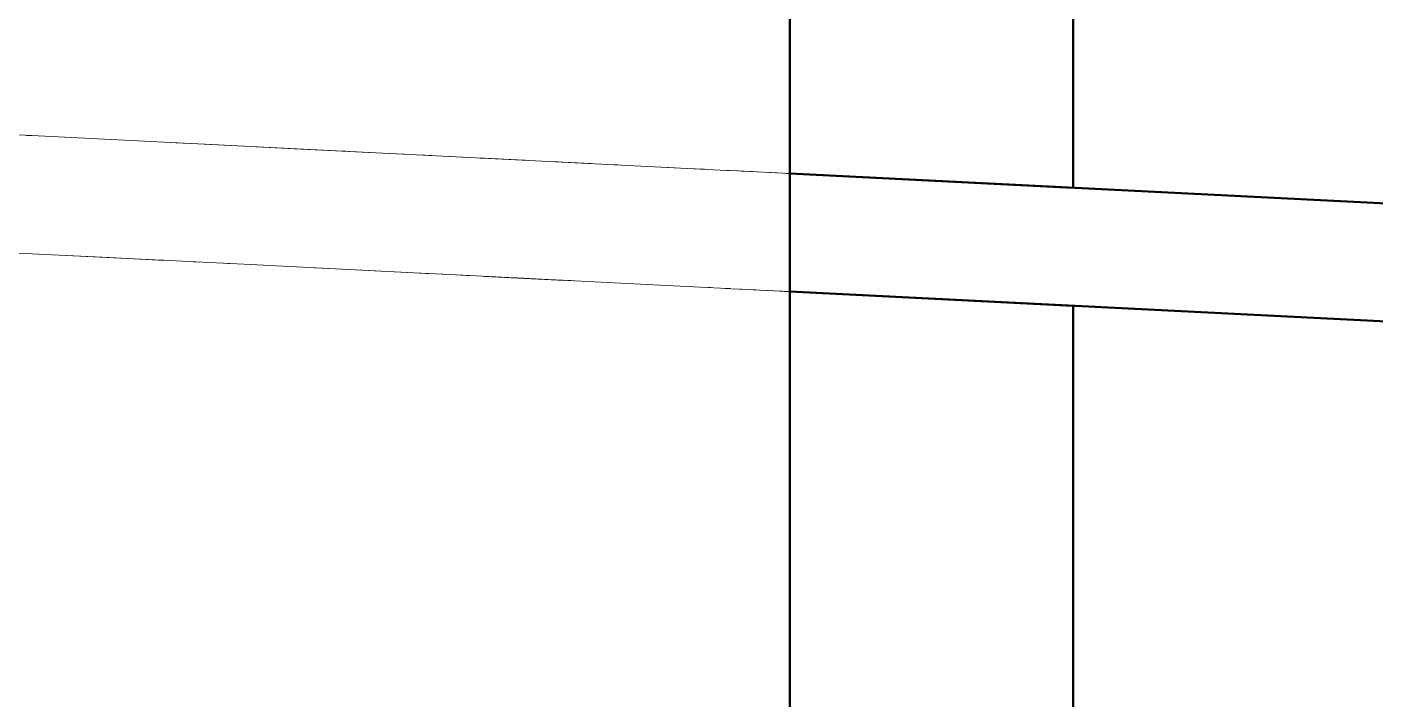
# Model space of a CAD drawing. Header units: metres. Extents: x 10 to 831, y 10 to 584.
# Drawn here: x 305.08 to 327.91, y 287.1 to 298.48 of the extents above; entities that cross this region are included whole.
import ezdxf

# ---------------------------------------------------------------- set-up
doc = ezdxf.new("R2010")
doc.units = ezdxf.units.M
doc.layers.add('CUT', color=7, linetype='Continuous', lineweight=50)
doc.layers.add('VIS', color=8, linetype='Continuous', lineweight=13)

msp = doc.modelspace()

# ---------------------------------------------------------------- linework, layer by layer
at = {"layer": 'CUT'}
for p, q in [((318, 296.002), (318, 320)), ((322.8, 320), (322.8, 295.762)), ((322.8, 295.762), (318, 296.002)), ((318, 294.002), (318, 296.002)), ((318, 296.002), (366, 293.6019)), ((318, 286.002), (318, 294.002)), ((318, 294.002), (322.8, 293.762)), ((366, 291.6021), (318, 294.002)), ((322.8, 293.762), (322.8, 285.762))]:
    msp.add_line(p, q, dxfattribs=at)
at = {"layer": 'VIS'}
for p, q in [((318, 296.002), (318, 320)), ((322.8, 320), (322.8, 295.762)), ((301.9232, 296.806), (308.8656, 296.4588)), ((305.182, 296.6428), (305.0716, 296.6484)), ((308.1, 296.4968), (307.6024, 296.522)), ((308.864, 296.4588), (308.1, 296.4968)), ((308.1, 296.4968), (308.2776, 296.488)), ((309.604, 296.4216), (308.864, 296.4588)), ((308.864, 296.4588), (309.0408, 296.45)), ((308.8656, 296.4588), (313.9112, 296.2064)), ((310.308, 296.3864), (309.604, 296.4216)), ((310.984, 296.3528), (310.308, 296.3864)), ((310.308, 296.3864), (310.482, 296.378)), ((311.47, 296.3284), (311.2268, 296.3408)), ((311.94, 296.3052), (311.7088, 296.3164)), ((312.248, 296.2896), (312.1712, 296.2936)), ((312.54, 296.2748), (312.248, 296.2896)), ((312.832, 296.2604), (312.7588, 296.264)), ((313.388, 296.2324), (312.832, 296.2604)), ((312.832, 296.2604), (313.0012, 296.252)), ((313.5192, 296.226), (313.388, 296.2324)), ((313.912, 296.2064), (313.8464, 296.2096)), ((313.9112, 296.2064), (316.934, 296.0552)), ((313.9112, 296.2064), (314.4908, 296.1776)), ((314.404, 296.1816), (313.912, 296.2064)), ((313.912, 296.2064), (314.0784, 296.198)), ((314.634, 296.1704), (314.404, 296.1816)), ((314.404, 296.1816), (314.5696, 296.1736)), ((315.08, 296.148), (315.026, 296.1508)), ((316.06, 296.0988), (315.8324, 296.1104)), ((316.396, 296.082), (316.27, 296.0884)), ((316.396, 296.082), (316.5552, 296.0744)), ((316.972, 296.0536), (316.938, 296.0552)), ((316.972, 296.0536), (317.1284, 296.0456)), ((316.9996, 296.052), (318, 296.002)), ((317.212, 296.0412), (317.182, 296.0428)), ((317.318, 296.036), (317.212, 296.0412)), ((317.212, 296.0412), (317.3672, 296.0336)), ((317.672, 296.0184), (317.654, 296.0192)), ((317.772, 296.0132), (317.758, 296.014)), ((317.936, 296.0052), (317.906, 296.0068)), ((317.96, 296.004), (317.936, 296.0052)), ((317.936, 296.0052), (318.3836, 295.9828)), ((318.154, 295.9944), (317.9572, 296.004)), ((318, 296.002), (317.998, 296.002)), ((322.8, 295.762), (318, 296.002)), ((318, 294.002), (318, 296.002)), ((366, 293.6019), (318, 296.002)), ((318.044, 295.9996), (319.864, 295.9088)), ((318.0708, 295.9984), (318.6444, 295.9696)), ((318.1832, 295.9928), (318.7688, 295.9636)), ((318.2128, 295.9912), (318.8072, 295.9616)), ((318.228, 295.9904), (320.4268, 295.8808)), ((318.23, 295.9904), (321.2284, 295.8404)), ((318.2792, 295.988), (319.0864, 295.9476)), ((318.2804, 295.988), (318.4284, 295.9804)), ((318.3044, 295.9868), (318.4636, 295.9788)), ((318.3116, 295.9864), (318.4856, 295.9776)), ((318.3236, 295.986), (318.5204, 295.976)), ((318.3348, 295.9852), (318.5188, 295.976)), ((318.3484, 295.9844), (318.5024, 295.9768)), ((318.4524, 295.9792), (319.2276, 295.9408)), ((318.4576, 295.9792), (318.6076, 295.9716)), ((318.466, 295.9788), (318.6584, 295.9692)), ((318.5364, 295.9752), (318.6928, 295.9672)), ((318.5596, 295.974), (319.1544, 295.9444)), ((318.562, 295.974), (319.162, 295.944)), ((318.586, 295.9728), (318.786, 295.9628)), ((318.6068, 295.9716), (318.8068, 295.9616)), ((318.6484, 295.9696), (319.248, 295.9396)), ((318.664, 295.9688), (318.8636, 295.9588)), ((318.7068, 295.9668), (318.6668, 295.9688)), ((318.7612, 295.964), (319.6496, 295.9196)), ((318.866, 295.9588), (318.8264, 295.9608)), ((318.8324, 295.9604), (319.4312, 295.9304)), ((318.8728, 295.9584), (320.5024, 295.8768)), ((318.898, 295.9572), (319.0976, 295.9472)), ((318.9408, 295.9548), (319.4176, 295.9312)), ((318.9648, 295.9536), (319.1188, 295.946)), ((319.0252, 295.9508), (318.9856, 295.9528)), ((319.0588, 295.9492), (319.2092, 295.9416)), ((319.0744, 295.9484), (319.274, 295.9384)), ((319.0792, 295.948), (319.278, 295.938)), ((319.1296, 295.9456), (319.5776, 295.9232)), ((319.1624, 295.944), (319.3188, 295.936)), ((319.2356, 295.9404), (319.428, 295.9308)), ((319.3552, 295.9344), (319.5552, 295.9244)), ((319.3556, 295.9344), (319.5296, 295.9256)), ((319.4232, 295.9308), (319.3836, 295.9328)), ((319.438, 295.93), (319.9892, 295.9024)), ((319.4564, 295.9292), (320.0488, 295.8996)), ((319.4632, 295.9288), (319.6632, 295.9188)), ((319.504, 295.9268), (319.7008, 295.9168)), ((319.5824, 295.9228), (319.5428, 295.9248)), ((319.5624, 295.924), (321.8356, 295.8104)), ((319.5808, 295.9228), (319.7348, 295.9152)), ((319.6008, 295.922), (320.1748, 295.8932)), ((319.6604, 295.9188), (319.8104, 295.9116)), ((319.742, 295.9148), (319.702, 295.9168)), ((319.7444, 295.9148), (320.33, 295.8856)), ((319.788, 295.9128), (320.2572, 295.8892)), ((319.8064, 295.9116), (320.0064, 295.9016)), ((319.8948, 295.9072), (320.054, 295.8992)), ((319.9808, 295.9028), (319.9408, 295.9048)), ((320.0028, 295.902), (320.468, 295.8784)), ((320.0052, 295.9016), (320.1976, 295.892)), ((320.0252, 295.9008), (320.4728, 295.8784)), ((320.0516, 295.8996), (320.2256, 295.8908)), ((320.0948, 295.8972), (320.2944, 295.8872)), ((320.14, 295.8952), (320.1, 295.8968)), ((320.146, 295.8948), (320.7408, 295.8648)), ((320.1856, 295.8928), (320.3856, 295.8828)), ((320.2472, 295.8896), (320.4468, 295.8796)), ((320.2992, 295.8872), (320.2592, 295.8892)), ((320.2616, 295.8888), (320.412, 295.8812)), ((320.2624, 295.8888), (320.4624, 295.8788)), ((320.2708, 295.8884), (320.4692, 295.8784)), ((320.2732, 295.8884), (320.4732, 295.8784)), ((320.4288, 295.8804), (320.6284, 295.8704)), ((320.538, 295.8752), (320.4984, 295.8772)), ((320.5308, 295.8756), (321.008, 295.8516)), ((320.5408, 295.8748), (321.0924, 295.8472)), ((320.6064, 295.8716), (320.806, 295.8616)), ((320.6972, 295.8672), (320.6576, 295.8692)), ((320.6844, 295.8676), (320.8808, 295.858)), ((320.7268, 295.8656), (320.8832, 295.858)), ((320.7636, 295.864), (320.952, 295.8544)), ((320.8564, 295.8592), (320.8168, 295.8612)), ((320.8932, 295.8572), (321.7816, 295.8128)), ((320.9468, 295.8548), (322.2804, 295.788)), ((321.062, 295.8488), (321.2616, 295.8388)), ((321.0952, 295.8472), (321.2692, 295.8384)), ((321.1216, 295.846), (321.2756, 295.8384)), ((321.1312, 295.8456), (321.7052, 295.8168)), ((321.2548, 295.8392), (321.2148, 295.8412)), ((321.2188, 295.8412), (321.6664, 295.8188)), ((321.2432, 295.84), (321.7084, 295.8164)), ((321.292, 295.8376), (321.4912, 295.8276)), ((321.3056, 295.8368), (321.8912, 295.8076)), ((321.414, 295.8312), (321.374, 295.8332)), ((321.3852, 295.8328), (321.5852, 295.8228)), ((321.4304, 295.8304), (322.0228, 295.8008)), ((321.4852, 295.8276), (321.6444, 295.8196)), ((321.5732, 295.8232), (321.5332, 295.8252)), ((321.684, 295.8176), (323.504, 295.7268)), ((321.7376, 295.8152), (321.8916, 295.8076)), ((321.762, 295.814), (322.762, 295.764)), ((321.7652, 295.8136), (321.9156, 295.8064)), ((321.7912, 295.8124), (321.9652, 295.8036)), ((321.806, 295.8116), (322.0056, 295.8016)), ((321.846, 295.8096), (322.046, 295.7996)), ((321.8596, 295.8092), (322.058, 295.7992)), ((321.8612, 295.8088), (322.0612, 295.7988)), ((321.8644, 295.8088), (322.0612, 295.7988)), ((322.1596, 295.794), (321.986, 295.8028)), ((322.0116, 295.8016), (322.5632, 295.774)), ((322.0256, 295.8008), (322.2252, 295.7908)), ((322.1144, 295.7964), (322.562, 295.774)), ((322.1212, 295.796), (322.5984, 295.772)), ((322.1744, 295.7932), (324.7496, 295.6644)), ((322.7468, 295.7648), (322.3596, 295.784)), ((322.4836, 295.778), (323.2588, 295.7392)), ((322.4872, 295.7776), (322.6612, 295.7688)), ((322.4888, 295.7776), (322.688, 295.7676)), ((322.6388, 295.77), (325.8512, 295.6096)), ((322.6608, 295.7688), (322.8604, 295.7588)), ((322.6616, 295.7688), (323.2352, 295.7404)), ((322.9384, 295.7552), (322.7476, 295.7648)), ((322.8, 295.762), (322.7868, 295.7628)), ((322.9896, 295.7524), (322.8324, 295.7604)), ((322.836, 295.76), (323.018, 295.7512)), ((323.0428, 295.75), (322.8436, 295.76)), ((322.8572, 295.7592), (323.0448, 295.7496)), ((322.8668, 295.7588), (323.4524, 295.7292)), ((322.9016, 295.7568), (323.0684, 295.7484)), ((323.1116, 295.7464), (322.9136, 295.7564)), ((322.9168, 295.756), (323.0732, 295.7484)), ((322.936, 295.7552), (326.3932, 295.5824)), ((322.9552, 295.7544), (323.1552, 295.7444)), ((322.9552, 295.7544), (323.1532, 295.7444)), ((322.968, 295.7536), (323.1184, 295.746)), ((322.9704, 295.7536), (323.1244, 295.7456)), ((322.976, 295.7532), (323.148, 295.7448)), ((322.9848, 295.7528), (323.1848, 295.7428)), ((323.0052, 295.7516), (323.2052, 295.7416)), ((323.0096, 295.7516), (323.6016, 295.722)), ((323.0208, 295.7508), (323.4656, 295.7288)), ((323.0256, 295.7508), (324.2692, 295.6884)), ((323.0264, 295.7508), (323.1896, 295.7424)), ((323.0448, 295.7496), (323.2416, 295.74)), ((323.0452, 295.7496), (323.242, 295.74)), ((323.0452, 295.7496), (323.2452, 295.7396)), ((323.0456, 295.7496), (326.0336, 295.6004)), ((323.0516, 295.7496), (323.2516, 295.7396)), ((323.062, 295.7488), (323.2616, 295.7388)), ((323.0632, 295.7488), (323.9068, 295.7068)), ((323.0708, 295.7484), (323.2704, 295.7384)), ((323.0756, 295.7484), (323.5528, 295.7244)), ((323.0836, 295.748), (323.276, 295.7384)), ((323.0964, 295.7472), (323.2484, 295.7396)), ((323.102, 295.7468), (323.6884, 295.7176)), ((323.1212, 295.746), (323.3212, 295.736)), ((323.1612, 295.744), (323.3608, 295.734)), ((323.166, 295.7436), (323.3656, 295.7336)), ((323.172, 295.7436), (323.7656, 295.7136)), ((323.1796, 295.7432), (323.3728, 295.7332)), ((325.408, 295.6316), (323.2208, 295.7408)), ((323.2228, 295.7408), (323.8216, 295.7108)), ((323.2284, 295.7404), (324.2136, 295.6912)), ((323.4496, 295.7296), (323.2504, 295.7396)), ((323.306, 295.7368), (323.5052, 295.7268)), ((323.308, 295.7364), (323.7556, 295.7144)), ((323.5104, 295.7264), (323.3104, 295.7364)), ((323.3136, 295.7364), (323.5116, 295.7264)), ((323.5768, 295.7232), (323.4008, 295.732)), ((323.9708, 295.7036), (323.4544, 295.7292)), ((323.6176, 295.7212), (323.4608, 295.7288)), ((323.4696, 295.7284), (323.6692, 295.7184)), ((323.4724, 295.7284), (323.6708, 295.7184)), ((323.4728, 295.7284), (323.6728, 295.7184)), ((323.4824, 295.728), (324.034, 295.7004)), ((323.5068, 295.7268), (324.0692, 295.6984)), ((323.5292, 295.7256), (323.7292, 295.7156)), ((323.5312, 295.7256), (323.7052, 295.7168)), ((323.5428, 295.7248), (323.6992, 295.7172)), ((323.5436, 295.7248), (323.7428, 295.7148)), ((324.83, 295.6604), (323.5532, 295.7244)), ((323.5776, 295.7232), (323.7776, 295.7132)), ((323.7868, 295.7128), (323.6072, 295.7216)), ((323.6076, 295.7216), (323.7952, 295.7124)), ((323.6292, 295.7204), (323.8232, 295.7108)), ((323.6692, 295.7184), (323.8424, 295.71)), ((323.6788, 295.718), (323.842, 295.71)), ((323.6856, 295.7176), (323.8848, 295.7076)), ((323.6916, 295.7176), (324.222, 295.6908)), ((323.9036, 295.7068), (323.7056, 295.7168)), ((323.708, 295.7168), (327.7724, 295.5132)), ((323.712, 295.7164), (323.9116, 295.7064)), ((323.724, 295.716), (324.4992, 295.6772)), ((323.736, 295.7152), (324.3316, 295.6856)), ((323.762, 295.714), (323.9528, 295.7044)), ((323.7684, 295.7136), (325.5444, 295.6248)), ((323.7784, 295.7132), (324.3436, 295.6848)), ((323.7812, 295.7128), (324.3788, 295.6832)), ((323.79, 295.7124), (323.9892, 295.7024)), ((323.7924, 295.7124), (323.9844, 295.7028)), ((323.7944, 295.7124), (323.992, 295.7024)), ((323.8052, 295.7116), (324.0052, 295.7016)), ((324.0104, 295.7016), (323.8108, 295.7116)), ((323.8312, 295.7104), (324.0312, 295.7004)), ((323.8516, 295.7096), (324.0516, 295.6996)), ((323.8532, 295.7092), (324.0456, 295.6996)), ((323.8612, 295.7088), (324.0612, 295.6988)), ((323.8944, 295.7072), (324.0488, 295.6996)), ((323.9008, 295.7068), (324.0672, 295.6988)), ((323.91, 295.7064), (324.6504, 295.6696)), ((323.9488, 295.7044), (324.5408, 295.6748)), ((323.9528, 295.7044), (324.1464, 295.6948)), ((324.0072, 295.7016), (324.1592, 295.694)), ((324.0072, 295.7016), (324.5228, 295.676)), ((324.0296, 295.7004), (324.1888, 295.6924)), ((324.0416, 295.7), (324.4776, 295.678)), ((324.2456, 295.6896), (324.0888, 295.6976)), ((324.2816, 295.688), (324.1052, 295.6968)), ((324.1684, 295.6936), (324.3248, 295.6856)), ((324.1916, 295.6924), (324.3832, 295.6828)), ((325.1932, 295.6424), (324.1936, 295.6924)), ((324.2032, 295.692), (324.6512, 295.6696)), ((324.2232, 295.6908), (324.4148, 295.6812)), ((324.2252, 295.6908), (324.4216, 295.6808)), ((324.2272, 295.6908), (324.4012, 295.682)), ((324.4628, 295.6788), (324.2652, 295.6888)), ((324.2728, 295.6884), (324.4724, 295.6784)), ((324.464, 295.6788), (324.2732, 295.6884)), ((324.3576, 295.684), (324.5452, 295.6748)), ((324.3588, 295.684), (324.952, 295.6544)), ((324.364, 295.684), (324.5636, 295.674)), ((324.3764, 295.6832), (324.576, 295.6732)), ((324.428, 295.6804), (325.0136, 295.6512)), ((324.4716, 295.6784), (324.622, 295.6708)), ((324.696, 295.6672), (324.498, 295.6772)), ((324.5024, 295.6768), (324.702, 295.6668)), ((324.5108, 295.6764), (324.6648, 295.6688)), ((324.54, 295.6752), (324.738, 295.6652)), ((324.5556, 295.6744), (324.7556, 295.6644)), ((324.5848, 295.6728), (324.7848, 295.6628)), ((324.5852, 295.6728), (324.7828, 295.6628)), ((324.5856, 295.6728), (325.1368, 295.6452)), ((324.6016, 295.672), (327.5156, 295.5264)), ((324.6164, 295.6712), (324.816, 295.6612)), ((324.6228, 295.6708), (324.8152, 295.6612)), ((324.6396, 295.67), (324.838, 295.66)), ((324.644, 295.6696), (324.844, 295.6596)), ((324.6536, 295.6692), (324.8352, 295.6604)), ((324.6576, 295.6692), (324.8208, 295.6608)), ((324.6592, 295.6692), (324.8588, 295.6592)), ((324.6652, 295.6688), (325.642, 295.62)), ((324.666, 295.6688), (325.1432, 295.6448)), ((325.2236, 295.6408), (324.6848, 295.6676)), ((324.874, 295.6584), (324.7168, 295.666)), ((324.718, 295.666), (324.9176, 295.656)), ((324.7264, 295.6656), (324.9196, 295.656)), ((324.7284, 295.6656), (324.928, 295.6556)), ((324.738, 295.6652), (324.9372, 295.6552)), ((324.7932, 295.6624), (324.9872, 295.6528)), ((324.7944, 295.6624), (324.9508, 295.6544)), ((324.8196, 295.6612), (325.0192, 295.6512)), ((325.4776, 295.628), (324.878, 295.658)), ((324.8824, 295.658), (325.082, 295.648)), ((324.8964, 295.6572), (325.094, 295.6472)), ((324.8996, 295.6572), (325.066, 295.6488)), ((324.9064, 295.6568), (325.0972, 295.6472)), ((324.9088, 295.6564), (325.108, 295.6464)), ((324.918, 295.656), (325.07, 295.6484)), ((324.9452, 295.6548), (325.1372, 295.6452)), ((326.0848, 295.5976), (324.9452, 295.6548)), ((324.9836, 295.6528), (325.5756, 295.6232)), ((324.9856, 295.6528), (325.1848, 295.6428)), ((324.9904, 295.6524), (325.182, 295.6428)), ((325.0048, 295.6516), (325.2044, 295.6416)), ((325.0128, 295.6512), (325.6032, 295.622)), ((325.0384, 295.65), (325.898, 295.6072)), ((325.0724, 295.6484), (325.2724, 295.6384)), ((325.0728, 295.6484), (325.2232, 295.6408)), ((325.078, 295.648), (325.6772, 295.618)), ((325.0952, 295.6472), (326.132, 295.5956)), ((325.106, 295.6468), (325.6368, 295.62)), ((325.108, 295.6468), (325.2952, 295.6372)), ((325.1084, 295.6464), (325.304, 295.6368)), ((325.1176, 295.646), (325.3172, 295.636)), ((325.1188, 295.646), (325.3184, 295.636)), ((325.1272, 295.6456), (325.2812, 295.638)), ((325.1588, 295.644), (325.3584, 295.634)), ((325.3388, 295.6352), (325.1624, 295.644)), ((325.1748, 295.6432), (325.3744, 295.6332)), ((325.228, 295.6408), (325.4276, 295.6308)), ((325.4444, 295.6296), (325.2448, 295.6396)), ((325.2744, 295.6384), (325.7396, 295.6152)), ((325.2856, 295.6376), (325.8508, 295.6096)), ((325.488, 295.6276), (325.29, 295.6376)), ((325.31, 295.6364), (325.4732, 295.6284)), ((325.3208, 295.636), (327.2908, 295.5376)), ((325.3392, 295.6352), (325.9132, 295.6064)), ((325.502, 295.6268), (325.3448, 295.6348)), ((325.362, 295.634), (326.362, 295.584)), ((325.3756, 295.6332), (325.5732, 295.6232)), ((325.3812, 295.6328), (325.944, 295.6048)), ((325.3972, 295.632), (325.8448, 295.6096)), ((325.4, 295.632), (325.5732, 295.6232)), ((325.4052, 295.6316), (325.602, 295.622)), ((325.42, 295.6312), (325.8892, 295.6076)), ((325.4584, 295.6292), (325.6584, 295.6192)), ((325.4688, 295.6284), (325.6688, 295.6184)), ((325.4948, 295.6272), (325.9308, 295.6056)), ((325.4996, 295.6272), (325.6932, 295.6172)), ((325.5132, 295.6264), (326.4016, 295.582)), ((325.5168, 295.626), (325.7168, 295.616)), ((325.6908, 295.6176), (325.5188, 295.626)), ((325.5344, 295.6252), (325.7332, 295.6152)), ((325.5452, 295.6248), (326.9436, 295.5548)), ((325.5452, 295.6248), (325.7428, 295.6148)), ((325.5828, 295.6228), (325.7808, 295.6128)), ((325.62, 295.6208), (325.7792, 295.6132)), ((325.8324, 295.6104), (325.6376, 295.62)), ((325.6548, 295.6192), (327.4748, 295.5284)), ((326.2528, 295.5892), (325.6644, 295.6188)), ((325.6744, 295.6184), (325.8248, 295.6108)), ((325.6992, 295.6172), (325.8984, 295.6072)), ((325.7216, 295.616), (325.9204, 295.606)), ((325.7284, 295.6156), (326.3228, 295.586)), ((325.9384, 295.6052), (325.7412, 295.6148)), ((325.7432, 295.6148), (325.8972, 295.6072)), ((325.7576, 295.614), (325.9496, 295.6044)), ((325.7628, 295.614), (326.6064, 295.5716)), ((325.9896, 295.6024), (325.7992, 295.612)), ((325.824, 295.6108), (328.0228, 295.5008)), ((325.8288, 295.6104), (325.9804, 295.6028)), ((325.8432, 295.61), (326.0432, 295.6)), ((325.858, 295.6092), (326.0456, 295.5996)), ((326.0432, 295.6), (325.8672, 295.6088)), ((325.8684, 295.6084), (326.068, 295.5984)), ((325.872, 295.6084), (326.072, 295.5984)), ((325.8984, 295.6072), (326.0648, 295.5988)), ((325.9168, 295.606), (326.1168, 295.596)), ((325.9176, 295.606), (326.1176, 295.596)), ((325.9612, 295.604), (326.1612, 295.594)), ((325.9672, 295.6036), (326.1412, 295.5948)), ((326.13, 295.5956), (325.9728, 295.6032)), ((325.9736, 295.6032), (326.1732, 295.5932)), ((325.9868, 295.6028), (326.972, 295.5532)), ((325.9892, 295.6024), (326.5744, 295.5732)), ((326.242, 295.59), (326.0428, 295.6)), ((326.0512, 295.5996), (326.242, 295.59)), ((326.056, 295.5992), (326.6076, 295.5716)), ((326.0792, 295.598), (326.2788, 295.588)), ((326.098, 295.5972), (326.29, 295.5876)), ((326.0988, 295.5972), (326.6504, 295.5696)), ((326.1052, 295.5968), (326.3048, 295.5868)), ((326.3012, 295.5868), (326.1216, 295.596)), ((326.1556, 295.5944), (326.3556, 295.5844)), ((326.1812, 295.5928), (326.3808, 295.5828)), ((326.1844, 295.5928), (326.3844, 295.5828)), ((326.2284, 295.5904), (326.4268, 295.5808)), ((326.4404, 295.58), (326.2428, 295.59)), ((326.252, 295.5896), (326.8476, 295.5596)), ((326.2576, 295.5892), (326.4576, 295.5792)), ((326.2732, 295.5884), (326.4664, 295.5788)), ((326.2756, 295.5884), (326.426, 295.5808)), ((326.2888, 295.5876), (326.452, 295.5796)), ((326.2924, 295.5872), (326.74, 295.5648)), ((326.3092, 295.5864), (326.5092, 295.5764)), ((326.316, 295.5864), (326.5156, 295.5764)), ((326.3452, 295.5848), (326.5392, 295.5752)), ((326.3572, 295.584), (326.5572, 295.574)), ((326.3588, 295.584), (326.5152, 295.5764)), ((326.36, 295.584), (326.5592, 295.574)), ((326.3736, 295.5832), (337.2472, 295.0396)), ((326.4136, 295.5812), (326.9292, 295.5556)), ((326.4164, 295.5812), (326.616, 295.5712)), ((326.6332, 295.5704), (326.434, 295.5804)), ((326.4708, 295.5784), (326.6524, 295.5692)), ((326.4788, 295.578), (326.6768, 295.568)), ((326.5148, 295.5764), (326.98, 295.5532)), ((326.5208, 295.576), (326.6976, 295.5672)), ((326.5248, 295.5756), (326.7168, 295.566)), ((326.7272, 295.5656), (326.53, 295.5756)), ((326.5616, 295.574), (326.7592, 295.564)), ((326.5644, 295.5736), (327.0636, 295.5488)), ((326.5712, 295.5736), (326.7708, 295.5636)), ((326.5744, 295.5732), (326.7332, 295.5652)), ((326.5764, 295.5732), (326.7248, 295.5656)), ((326.5856, 295.5728), (326.7824, 295.5628)), ((326.608, 295.5716), (326.7956, 295.5624)), ((326.6156, 295.5712), (327.2152, 295.5412)), ((326.6192, 295.5712), (327.596, 295.5224)), ((326.6316, 295.5704), (326.8316, 295.5604)), ((326.6588, 295.5692), (326.8588, 295.5592)), ((326.6632, 295.5688), (326.8372, 295.56)), ((326.7164, 295.566), (326.916, 295.556)), ((326.7168, 295.566), (326.9164, 295.556)), ((326.7288, 295.5656), (326.9276, 295.5556)), ((326.7316, 295.5656), (326.9296, 295.5556)), ((326.7396, 295.5652), (326.8912, 295.5576)), ((326.7928, 295.5624), (327.3584, 295.534)), ((327.0012, 295.552), (326.8064, 295.5616)), ((326.8696, 295.5584), (327.4436, 295.53)), ((326.896, 295.5572), (327.0952, 295.5472)), ((326.926, 295.5556), (327.082, 295.548)), ((326.9412, 295.5548), (327.1044, 295.5468)), ((326.948, 295.5548), (327.384, 295.5328)), ((326.9572, 295.554), (327.5496, 295.5244)), ((326.9844, 295.5528), (327.1408, 295.5448)), ((326.9972, 295.552), (328.7732, 295.4632)), ((327.004, 295.5516), (327.204, 295.542)), ((327.2084, 295.5416), (327.0084, 295.5516)), ((327.0468, 295.5496), (327.24, 295.54)), ((327.0572, 295.5492), (327.2568, 295.5392)), ((327.0672, 295.5488), (327.2672, 295.5388)), ((327.106, 295.5468), (328.0928, 295.4972)), ((327.1148, 295.5464), (327.3148, 295.5364)), ((327.1308, 295.5456), (327.304, 295.5368)), ((327.1564, 295.544), (327.7556, 295.5144)), ((327.1592, 295.544), (327.3592, 295.534)), ((327.1692, 295.5436), (328.206, 295.4916)), ((327.178, 295.5432), (327.328, 295.5356)), ((327.1956, 295.5424), (327.3864, 295.5328)), ((327.2104, 295.5416), (327.6876, 295.5176)), ((327.4112, 295.5316), (327.2392, 295.54)), ((327.276, 295.538), (327.4756, 295.5284)), ((327.284, 295.538), (327.438, 295.53)), ((327.2924, 295.5372), (327.484, 295.5276)), ((327.302, 295.5368), (327.5016, 295.5268)), ((327.3104, 295.5364), (327.906, 295.5068)), ((327.5004, 295.5268), (327.3128, 295.5364)), ((327.3132, 295.5364), (327.5112, 295.5264)), ((327.3164, 295.536), (327.5088, 295.5264)), ((327.5156, 295.5264), (327.3248, 295.5356)), ((327.352, 295.5344), (327.5496, 295.5244)), ((327.3584, 295.534), (327.546, 295.5248)), ((327.374, 295.5332), (327.9644, 295.5036)), ((327.3772, 295.5332), (327.5764, 295.5232)), ((327.4196, 295.5312), (327.6184, 295.5212)), ((327.4424, 295.53), (327.642, 295.52)), ((327.4584, 295.5292), (327.658, 295.5192)), ((327.4684, 295.5284), (327.6684, 295.5184)), ((327.4864, 295.5276), (327.934, 295.5052)), ((327.5084, 295.5264), (327.7084, 295.5164)), ((327.5092, 295.5264), (327.7032, 295.5168)), ((327.5156, 295.5264), (327.7156, 295.5164)), ((327.5268, 295.5256), (328.0784, 295.498)), ((327.5504, 295.5244), (328.1356, 295.4952)), ((327.5536, 295.5244), (327.7524, 295.5144)), ((327.738, 295.5152), (327.5584, 295.524)), ((327.5632, 295.524), (327.7296, 295.5156)), ((327.6104, 295.5216), (327.7668, 295.5136)), ((327.8052, 295.5116), (327.6292, 295.5204)), ((327.6312, 295.5204), (328.1936, 295.4924)), ((327.6452, 295.5196), (328.8892, 295.4576)), ((327.6504, 295.5196), (327.802, 295.512)), ((328.2748, 295.4884), (327.6752, 295.5184)), ((327.7068, 295.5168), (327.8808, 295.508)), ((327.7552, 295.5144), (328.5304, 295.4756)), ((327.766, 295.5136), (327.9624, 295.504)), ((327.7792, 295.5132), (327.9296, 295.5056)), ((327.784, 295.5128), (327.984, 295.5028)), ((327.7888, 295.5124), (328.3044, 295.4868)), ((327.8564, 295.5092), (328.0564, 295.4992)), ((327.8752, 295.5084), (328.4748, 295.4784)), ((327.9, 295.5068), (328.0544, 295.4992)), ((301.9232, 294.806), (305.6248, 294.6208)), ((305.624, 294.6208), (306.48, 294.578)), ((305.6248, 294.6208), (308.8656, 294.4588)), ((306.48, 294.578), (307.304, 294.5368)), ((307.304, 294.5368), (307.4036, 294.532)), ((307.9008, 294.5068), (308.0004, 294.502)), ((308.482, 294.478), (308.5776, 294.4732)), ((308.864, 294.4588), (308.9564, 294.454)), ((308.8656, 294.4588), (311.6316, 294.3204)), ((309.956, 294.4044), (310.308, 294.3868)), ((310.308, 294.3868), (310.984, 294.3528)), ((310.984, 294.3528), (311.0648, 294.3488)), ((311.308, 294.3364), (311.632, 294.3204)), ((311.6316, 294.3204), (311.9316, 294.3056)), ((311.632, 294.3204), (312.248, 294.2896)), ((312.1116, 294.2964), (312.1716, 294.2936)), ((312.248, 294.2896), (312.6128, 294.2712)), ((312.3516, 294.2844), (313.9112, 294.2064)), ((312.832, 294.2604), (313.388, 294.2328)), ((314.1848, 294.1928), (312.832, 294.2604)), ((313.388, 294.2328), (313.912, 294.2064)), ((314.2908, 294.1876), (313.78, 294.2128)), ((313.9112, 294.2064), (315.6944, 294.1172)), ((313.912, 294.2064), (314.3424, 294.1848)), ((315.6944, 294.1172), (316.9396, 294.0552)), ((316.312, 294.0864), (316.354, 294.0844)), ((316.624, 294.0708), (316.662, 294.0688)), ((316.904, 294.0568), (316.972, 294.0532)), ((316.972, 294.0532), (317.002, 294.052)), ((317.014, 294.0512), (317.7432, 294.0148)), ((317.152, 294.0444), (317.182, 294.0428)), ((317.318, 294.036), (317.424, 294.0308)), ((317.424, 294.0308), (317.49, 294.0276)), ((317.556, 294.0244), (317.6, 294.022)), ((317.6, 294.022), (317.618, 294.0212)), ((317.672, 294.0184), (317.726, 294.0156)), ((318.5412, 293.9748), (317.7432, 294.0148)), ((317.7432, 294.0148), (318, 294.002)), ((317.828, 294.0108), (317.856, 294.0092)), ((318.026, 294.0008), (317.8472, 294.0096)), ((318.0392, 294), (317.8484, 294.0096)), ((317.856, 294.0092), (317.866, 294.0088)), ((318.0844, 293.9976), (317.8928, 294.0072)), ((318.8932, 293.9572), (317.908, 294.0064)), ((318.1256, 293.9956), (317.9372, 294.0052)), ((317.96, 294.004), (317.984, 294.0028)), ((318.1452, 293.9948), (317.9812, 294.0028)), ((317.984, 294.0028), (317.994, 294.0024)), ((318.2804, 293.988), (317.984, 294.0028)), ((318, 294.002), (322.8, 293.762)), ((318, 286.002), (318, 294.002)), ((366, 291.6021), (318, 294.002)), ((325.3796, 293.6332), (318.0048, 294.0016)), ((318.25, 293.9896), (318.05, 293.9996)), ((318.2404, 293.99), (318.074, 293.9984)), ((318.2344, 293.9904), (318.0852, 293.9976)), ((318.5904, 293.9724), (318.1176, 293.996)), ((318.3868, 293.9828), (318.1872, 293.9928)), ((318.192, 293.9924), (318.2512, 293.9896)), ((318.3484, 293.9844), (318.1944, 293.9924)), ((318.4532, 293.9792), (318.2604, 293.9888)), ((318.544, 293.9748), (318.344, 293.9848)), ((319.7388, 293.9152), (318.364, 293.984)), ((318.4292, 293.9804), (318.4884, 293.9776)), ((318.6748, 293.9684), (318.4748, 293.9784)), ((318.6956, 293.9672), (318.506, 293.9768)), ((318.8016, 293.962), (318.6376, 293.97)), ((320.3544, 293.8844), (318.7248, 293.9656)), ((318.9552, 293.9544), (318.7552, 293.9644)), ((318.9648, 293.9536), (318.8104, 293.9616)), ((319.0588, 293.9492), (318.9084, 293.9564)), ((318.9184, 293.956), (319.0576, 293.9492)), ((319.4284, 293.9304), (318.9804, 293.9528)), ((319.1856, 293.9428), (318.986, 293.9528)), ((319.1836, 293.9428), (318.9928, 293.9524)), ((319.586, 293.9228), (319.0052, 293.9516)), ((319.2392, 293.94), (319.0728, 293.9484)), ((319.7388, 293.9152), (319.14, 293.9452)), ((319.344, 293.9348), (319.144, 293.9448)), ((319.8128, 293.9112), (319.2768, 293.938)), ((319.8504, 293.9096), (319.378, 293.9332)), ((319.5808, 293.9228), (319.4268, 293.9308)), ((319.6328, 293.9204), (319.4444, 293.9296)), ((319.6928, 293.9172), (319.506, 293.9268)), ((319.6604, 293.9188), (319.51, 293.9264)), ((319.5676, 293.9236), (319.7992, 293.912)), ((320.0792, 293.898), (319.5684, 293.9236)), ((319.8488, 293.9096), (319.6492, 293.9196)), ((320.2732, 293.8884), (319.6736, 293.9184)), ((319.9972, 293.902), (319.8044, 293.9116)), ((320.0028, 293.902), (319.8112, 293.9116)), ((320.3236, 293.886), (319.876, 293.908)), ((321.7848, 293.8128), (319.9908, 293.9024)), ((320.238, 293.89), (320.0716, 293.8984)), ((321.4948, 293.8272), (320.0964, 293.8972)), ((321.0896, 293.8476), (320.0972, 293.8972)), ((320.2616, 293.8888), (320.1112, 293.8964)), ((320.124, 293.896), (320.402, 293.882)), ((320.3284, 293.8856), (320.1376, 293.8952)), ((320.4396, 293.88), (320.2528, 293.8892)), ((320.7956, 293.8624), (320.3232, 293.886)), ((320.9364, 293.8552), (320.3376, 293.8852)), ((320.544, 293.8748), (320.344, 293.8848)), ((320.5052, 293.8768), (320.3512, 293.8844)), ((320.5856, 293.8728), (320.3856, 293.8828)), ((320.402, 293.882), (320.5016, 293.8768)), ((320.5936, 293.8724), (320.404, 293.882)), ((320.6064, 293.8716), (320.4064, 293.8816)), ((320.67, 293.8684), (320.4752, 293.8784)), ((321.0448, 293.8496), (320.4956, 293.8772)), ((320.6796, 293.868), (320.5064, 293.8768)), ((321.1348, 293.8452), (320.554, 293.8744)), ((320.77, 293.8636), (320.5784, 293.8732)), ((321.652, 293.8196), (320.6668, 293.8688)), ((320.668, 293.8684), (320.768, 293.8636)), ((321.1636, 293.844), (320.7128, 293.8664)), ((320.9552, 293.8544), (320.7552, 293.8644)), ((322.4284, 293.7804), (320.7988, 293.862)), ((321.048, 293.8496), (320.848, 293.8596)), ((320.934, 293.8552), (320.9672, 293.8536)), ((321.1404, 293.8448), (320.952, 293.8544)), ((321.1552, 293.8444), (320.9624, 293.854)), ((321.1216, 293.846), (320.9672, 293.8536)), ((321.2424, 293.84), (321.0636, 293.8488)), ((321.5172, 293.826), (321.0696, 293.8484)), ((321.2372, 293.84), (321.0704, 293.8484)), ((321.3444, 293.8348), (321.1444, 293.8448)), ((321.372, 293.8336), (321.1988, 293.842)), ((321.472, 293.8284), (321.2724, 293.8384)), ((321.4728, 293.8284), (321.282, 293.838)), ((321.5376, 293.8252), (321.3456, 293.8348)), ((321.3996, 293.832), (321.4328, 293.8304)), ((321.4812, 293.828), (321.6812, 293.818)), ((322.1336, 293.7952), (321.5348, 293.8252)), ((321.762, 293.814), (321.562, 293.824)), ((321.7376, 293.8152), (321.5836, 293.8228)), ((321.7652, 293.8136), (321.6148, 293.8212)), ((321.6656, 293.8188), (321.6992, 293.8172)), ((321.9028, 293.8068), (321.7364, 293.8152)), ((321.8924, 293.8072), (321.9524, 293.8044)), ((322.4128, 293.7812), (321.9652, 293.8036)), ((322.6468, 293.7696), (322.0472, 293.7996)), ((322.3048, 293.7868), (322.1128, 293.7964)), ((322.1324, 293.7952), (322.1928, 293.7924)), ((322.354, 293.7844), (322.2, 293.792)), ((322.3664, 293.7836), (322.2164, 293.7912)), ((322.4916, 293.7776), (322.302, 293.7868)), ((322.5552, 293.7744), (322.3552, 293.7844)), ((322.3728, 293.7832), (322.4728, 293.7784)), ((322.6176, 293.7712), (322.4268, 293.7808)), ((322.6476, 293.7696), (322.4592, 293.7792)), ((323.0708, 293.7484), (322.49, 293.7776)), ((323.0292, 293.7504), (322.4932, 293.7772)), ((322.7792, 293.7632), (322.5796, 293.7732)), ((322.5996, 293.772), (322.78, 293.7632)), ((325.1876, 293.6428), (322.6176, 293.7712)), ((323.1436, 293.7448), (322.6328, 293.7704)), ((323.4052, 293.7316), (322.6416, 293.77)), ((322.8572, 293.7592), (322.6696, 293.7684)), ((322.9068, 293.7568), (322.7076, 293.7668)), ((323.1564, 293.744), (322.7164, 293.766)), ((322.8712, 293.7584), (322.7184, 293.766)), ((322.9016, 293.7568), (322.7352, 293.7652)), ((322.9928, 293.7524), (322.7936, 293.7624)), ((322.8, 293.762), (322.8, 285.762)), ((322.9772, 293.7532), (322.804, 293.762)), ((322.8076, 293.7616), (322.9968, 293.752)), ((323.8872, 293.7076), (322.8132, 293.7612)), ((322.968, 293.7536), (322.8176, 293.7612)), ((323.044, 293.7496), (322.8528, 293.7592)), ((323.436, 293.73), (322.8532, 293.7592)), ((323.0532, 293.7492), (322.8664, 293.7588)), ((324.5024, 293.6768), (322.8728, 293.7584)), ((324.2664, 293.6888), (322.8768, 293.758)), ((323.072, 293.7484), (322.8804, 293.758)), ((322.8808, 293.758), (323.0788, 293.748)), ((323.0676, 293.7488), (322.9032, 293.7568)), ((323.1036, 293.7468), (322.9304, 293.7556)), ((322.9384, 293.7552), (323.1104, 293.7464)), ((323.554, 293.7244), (322.962, 293.754)), ((322.9632, 293.754), (323.132, 293.7456)), ((323.0008, 293.752), (323.2004, 293.742)), ((323.0056, 293.7516), (323.5532, 293.7244)), ((324.0164, 293.7012), (323.0312, 293.7504)), ((323.0508, 293.7496), (323.2504, 293.7396)), ((323.0684, 293.7484), (323.6072, 293.7216)), ((323.0732, 293.7484), (325.1292, 293.6456)), ((323.1052, 293.7468), (323.3, 293.7368)), ((323.1156, 293.7464), (324.488, 293.6776)), ((330.5784, 293.3732), (323.118, 293.746)), ((323.3388, 293.7352), (323.14, 293.7448)), ((323.3444, 293.7348), (323.1444, 293.7448)), ((323.1544, 293.7444), (325.2708, 293.6384)), ((323.6312, 293.7204), (323.1584, 293.744)), ((323.6064, 293.7216), (323.1588, 293.744)), ((323.6912, 293.7176), (323.1608, 293.744)), ((323.1768, 293.7432), (323.374, 293.7332)), ((323.3848, 293.7328), (323.1848, 293.7428)), ((323.3528, 293.7344), (323.1896, 293.7424)), ((323.3808, 293.7328), (323.2032, 293.742)), ((323.2244, 293.7408), (323.4008, 293.732)), ((323.4448, 293.7296), (323.2452, 293.7396)), ((323.2836, 293.738), (323.4648, 293.7288)), ((323.2844, 293.7376), (323.4796, 293.728)), ((323.8836, 293.708), (323.2976, 293.7372)), ((323.3036, 293.7368), (323.4608, 293.7288)), ((323.318, 293.736), (323.51, 293.7264)), ((323.32, 293.736), (323.892, 293.7076)), ((323.5196, 293.726), (323.32, 293.736)), ((323.3376, 293.7352), (323.5372, 293.7252)), ((323.5664, 293.7236), (323.3728, 293.7332)), ((323.5776, 293.7232), (323.378, 293.7332)), ((323.6076, 293.7216), (323.42, 293.7308)), ((323.63, 293.7204), (323.4548, 293.7292)), ((324.0072, 293.7016), (323.4916, 293.7276)), ((323.5028, 293.7268), (323.7028, 293.7168)), ((323.762, 293.714), (323.5712, 293.7236)), ((323.8052, 293.7116), (323.6052, 293.7216)), ((323.8, 293.712), (323.6132, 293.7212)), ((323.796, 293.7124), (323.6228, 293.7208)), ((323.6276, 293.7208), (323.8276, 293.7108)), ((323.846, 293.7096), (323.6464, 293.7196)), ((323.8288, 293.7104), (323.6496, 293.7196)), ((323.8692, 293.7084), (323.6692, 293.7184)), ((323.672, 293.7184), (324.2652, 293.6888)), ((323.9204, 293.706), (323.7204, 293.716)), ((323.9008, 293.7068), (323.734, 293.7152)), ((323.8944, 293.7072), (323.7404, 293.7148)), ((323.98, 293.7028), (323.7804, 293.7128)), ((323.8652, 293.7088), (324.0496, 293.6996)), ((323.8844, 293.7076), (324.4688, 293.6784)), ((327.242, 293.54), (323.8844, 293.7076)), ((324.052, 293.6996), (323.888, 293.7076)), ((324.1036, 293.6968), (323.904, 293.7068)), ((323.9292, 293.7056), (324.1052, 293.6968)), ((323.9316, 293.7056), (324.0888, 293.6976)), ((324.0932, 293.6972), (323.9404, 293.7048)), ((324.1444, 293.6948), (323.9444, 293.7048)), ((324.1556, 293.6944), (323.9556, 293.7044)), ((323.9656, 293.7036), (324.1628, 293.694)), ((324.1552, 293.6944), (323.9668, 293.7036)), ((325.7716, 293.6136), (323.9776, 293.7032)), ((323.98, 293.7028), (324.18, 293.6928)), ((324.1884, 293.6924), (323.9892, 293.7024)), ((324.2164, 293.6912), (324.0164, 293.7012)), ((325.0128, 293.6512), (324.0292, 293.7004)), ((324.2232, 293.6908), (324.0312, 293.7004)), ((324.62, 293.6712), (324.0392, 293.7)), ((324.0512, 293.6996), (325.0504, 293.6496)), ((324.502, 293.6768), (324.054, 293.6992)), ((324.2628, 293.6888), (324.0628, 293.6988)), ((324.6316, 293.6704), (324.0692, 293.6984)), ((324.2696, 293.6884), (324.07, 293.6984)), ((324.6784, 293.668), (324.0788, 293.698)), ((325.49, 293.6276), (324.096, 293.6972)), ((324.3184, 293.686), (324.1188, 293.696)), ((324.1364, 293.6952), (324.7352, 293.6652)), ((324.146, 293.6948), (324.6848, 293.6676)), ((324.1524, 293.6944), (324.3296, 293.6856)), ((325.6824, 293.618), (324.1604, 293.694)), ((325.0904, 293.6476), (324.1608, 293.694)), ((325.4996, 293.6272), (324.1624, 293.694)), ((324.6484, 293.6696), (324.1672, 293.6936)), ((324.3312, 293.6856), (324.168, 293.6936)), ((324.3576, 293.684), (324.17, 293.6936)), ((324.3764, 293.6832), (324.1768, 293.6932)), ((324.6232, 293.6708), (324.1832, 293.6928)), ((324.7076, 293.6668), (324.1884, 293.6924)), ((324.198, 293.692), (324.3976, 293.682)), ((324.3896, 293.6824), (324.2, 293.692)), ((325.4252, 293.6308), (324.244, 293.6896)), ((324.2476, 293.6896), (324.4472, 293.6796)), ((324.4588, 293.6792), (324.2804, 293.688)), ((324.312, 293.6864), (324.4808, 293.678)), ((324.3148, 293.6864), (325.1748, 293.6432)), ((324.4716, 293.6784), (324.3212, 293.686)), ((324.5108, 293.6764), (324.3568, 293.684)), ((324.8912, 293.6576), (324.4188, 293.6812)), ((324.9692, 293.6536), (324.4216, 293.6808)), ((324.6604, 293.6688), (324.4608, 293.6788)), ((324.6692, 293.6684), (324.4692, 293.6784)), ((324.4696, 293.6784), (324.6616, 293.6688)), ((325.89, 293.6076), (324.4916, 293.6776)), ((324.7192, 293.666), (324.5196, 293.676)), ((325.0384, 293.65), (324.5228, 293.676)), ((325.0732, 293.6484), (324.524, 293.676)), ((324.708, 293.6664), (324.544, 293.6748)), ((328.8776, 293.458), (324.5516, 293.6744)), ((324.5596, 293.674), (324.7168, 293.666)), ((324.7524, 293.6644), (324.5756, 293.6732)), ((324.634, 293.6704), (325.1624, 293.644)), ((324.6784, 293.668), (324.878, 293.658)), ((324.9064, 293.6568), (324.7156, 293.6664)), ((325.3244, 293.6356), (324.7288, 293.6656)), ((324.8996, 293.6572), (324.7332, 293.6652)), ((324.9376, 293.6552), (324.7384, 293.6652)), ((324.7548, 293.6644), (324.952, 293.6544)), ((324.758, 293.664), (324.958, 293.654)), ((325.362, 293.634), (324.762, 293.664)), ((324.9584, 293.654), (324.7636, 293.664)), ((324.9844, 293.6528), (324.7848, 293.6628)), ((324.9904, 293.6524), (324.7984, 293.662)), ((324.976, 293.6532), (324.8056, 293.6616)), ((324.9836, 293.6528), (324.8208, 293.6608)), ((325.0152, 293.6512), (324.822, 293.6608)), ((324.8268, 293.6608), (325.0264, 293.6508)), ((325.0452, 293.6496), (324.8452, 293.6596)), ((324.8456, 293.6596), (325.0408, 293.65)), ((324.8456, 293.6596), (325.4176, 293.6312)), ((324.8584, 293.6592), (325.0564, 293.6492)), ((324.862, 293.6588), (325.0392, 293.65)), ((325.1076, 293.6468), (324.9204, 293.656)), ((325.0728, 293.6484), (324.9224, 293.656)), ((326.5764, 293.5732), (324.9468, 293.6548)), ((325.1272, 293.6456), (324.9732, 293.6532)), ((325.1748, 293.6432), (324.9752, 293.6532)), ((325.0452, 293.6496), (325.2448, 293.6396)), ((325.0532, 293.6492), (325.6376, 293.62)), ((326.4608, 293.5788), (325.0856, 293.6476)), ((325.098, 293.6472), (325.2796, 293.638)), ((325.3004, 293.6368), (325.1008, 293.6468)), ((325.3448, 293.6348), (325.1448, 293.6448)), ((325.3152, 293.6364), (325.1624, 293.644)), ((325.384, 293.6328), (325.1848, 293.6428)), ((325.188, 293.6428), (325.3448, 293.6348)), ((325.3832, 293.6328), (325.208, 293.6416)), ((325.6956, 293.6172), (325.248, 293.6396)), ((325.8376, 293.61), (325.2512, 293.6396)), ((325.46, 293.6292), (325.26, 293.6388)), ((326.3424, 293.5848), (325.2684, 293.6384)), ((325.4688, 293.6284), (325.2688, 293.6384)), ((325.334, 293.6352), (325.534, 293.6252)), ((325.8684, 293.6084), (325.3352, 293.6352)), ((325.3952, 293.6324), (325.994, 293.6024)), ((325.408, 293.6316), (329.1856, 293.4428)), ((325.4628, 293.6288), (325.6032, 293.622)), ((325.9624, 293.604), (325.4732, 293.6284)), ((325.6624, 293.6188), (325.474, 293.6284)), ((325.5032, 293.6268), (325.7032, 293.6168)), ((325.6744, 293.6184), (325.524, 293.626)), ((325.6924, 293.6172), (325.5284, 293.6256)), ((325.722, 293.616), (325.5308, 293.6256)), ((325.5436, 293.6248), (325.7412, 293.6148)), ((325.5576, 293.624), (325.7576, 293.614)), ((325.7576, 293.614), (325.566, 293.6236)), ((325.5716, 293.6236), (325.7492, 293.6144)), ((325.5828, 293.6228), (326.1216, 293.596)), ((325.7432, 293.6148), (325.5892, 293.6224)), ((325.5928, 293.6224), (326.5924, 293.5724)), ((325.8044, 293.6116), (325.6044, 293.6216)), ((325.6212, 293.6208), (325.8132, 293.6112)), ((326.2236, 293.5908), (325.624, 293.6208)), ((326.1672, 293.5936), (325.6368, 293.62)), ((325.6496, 293.6196), (325.8472, 293.6096)), ((326.3828, 293.5828), (325.6496, 293.6196)), ((325.6608, 293.6188), (326.1664, 293.5936)), ((325.8624, 293.6088), (325.6624, 293.6188)), ((325.8688, 293.6084), (325.6688, 293.6184)), ((326.1516, 293.5944), (325.6788, 293.618)), ((325.6912, 293.6176), (325.8672, 293.6088)), ((326.2076, 293.5916), (325.6972, 293.6172)), ((325.8884, 293.6076), (325.7096, 293.6164)), ((325.7104, 293.6164), (325.8948, 293.6072)), ((326.7112, 293.5664), (325.7248, 293.6156)), ((325.8984, 293.6072), (325.732, 293.6156)), ((325.9736, 293.6032), (325.774, 293.6132)), ((326.7692, 293.5636), (325.7808, 293.6128)), ((326.7752, 293.5632), (325.79, 293.6124)), ((325.816, 293.6112), (326.2868, 293.5876)), ((325.8432, 293.61), (326.0428, 293.6)), ((326.0512, 293.5996), (325.8604, 293.6088)), ((326.4136, 293.5812), (325.898, 293.6072)), ((326.4384, 293.58), (325.9192, 293.606)), ((326.134, 293.5952), (325.9344, 293.6052)), ((326.8812, 293.558), (325.944, 293.6048)), ((326.1448, 293.5948), (325.9448, 293.6048)), ((326.1556, 293.5944), (325.9556, 293.6044)), ((326.556, 293.5744), (325.9752, 293.6032)), ((326.1732, 293.5932), (325.98, 293.6028)), ((326.2156, 293.5912), (326.0156, 293.6012)), ((326.0348, 293.6004), (326.8952, 293.5572)), ((326.2432, 293.59), (326.0432, 293.6)), ((326.2444, 293.5896), (326.0444, 293.5996)), ((326.2332, 293.5904), (326.0456, 293.5996)), ((326.2196, 293.5912), (326.0468, 293.5996)), ((326.2636, 293.5888), (326.0728, 293.5984)), ((326.2316, 293.5904), (326.0792, 293.598)), ((326.2876, 293.5876), (326.098, 293.5972)), ((326.2756, 293.5884), (326.1252, 293.5956)), ((326.1328, 293.5952), (326.7316, 293.5656)), ((326.5908, 293.5724), (326.1432, 293.5948)), ((326.6768, 293.568), (326.1848, 293.5928)), ((326.222, 293.5908), (326.4168, 293.5812)), ((326.4136, 293.5812), (326.2268, 293.5908)), ((326.2896, 293.5876), (329.0264, 293.4508)), ((326.4968, 293.5772), (326.2976, 293.5872)), ((326.3036, 293.5868), (326.5036, 293.5768)), ((326.458, 293.5792), (326.316, 293.586)), ((326.3328, 293.5852), (326.53, 293.5756)), ((326.5248, 293.5756), (326.3332, 293.5852)), ((328.0984, 293.4972), (326.35, 293.5844)), ((326.3712, 293.5836), (326.9432, 293.5548)), ((326.5752, 293.5732), (326.376, 293.5832)), ((326.58, 293.5732), (326.3808, 293.5828)), ((326.3956, 293.5824), (326.9244, 293.5556)), ((326.5984, 293.572), (326.3984, 293.582)), ((326.4068, 293.5816), (326.602, 293.572)), ((327.2148, 293.5412), (326.4128, 293.5812)), ((327.4432, 293.53), (326.4504, 293.5796)), ((326.6148, 293.5712), (326.452, 293.5796)), ((326.6684, 293.5684), (326.4688, 293.5784)), ((326.772, 293.5632), (326.5724, 293.5732)), ((326.6448, 293.5696), (328.8016, 293.462)), ((326.9132, 293.5564), (326.7144, 293.5664)), ((326.8972, 293.5572), (326.7308, 293.5656)), ((326.9124, 293.5564), (326.7392, 293.5652)), ((326.758, 293.564), (326.9152, 293.5564)), ((326.7728, 293.5632), (327.3488, 293.5344)), ((326.9804, 293.5528), (326.7836, 293.5628)), ((326.836, 293.56), (327.0336, 293.5504)), ((327.0572, 293.5492), (326.8572, 293.5592)), ((326.8652, 293.5588), (327.0052, 293.5516)), ((327.0672, 293.5488), (326.8676, 293.5588)), ((327.0244, 293.5508), (326.8828, 293.558)), ((326.9128, 293.5564), (327.094, 293.5472)), ((326.9132, 293.5564), (327.1044, 293.5468)), ((327.4116, 293.5316), (326.9392, 293.5552)), ((327.116, 293.5464), (326.94, 293.5548)), ((327.1432, 293.5448), (326.9436, 293.5548)), ((327.1364, 293.5452), (326.9612, 293.554)), ((327.1604, 293.544), (326.9736, 293.5532)), ((327.5244, 293.5256), (326.9768, 293.5532)), ((327.17, 293.5436), (326.9816, 293.5528)), ((326.9916, 293.5524), (327.1912, 293.5424)), ((327.1956, 293.5424), (327.0048, 293.5516)), ((327.0196, 293.5512), (327.5584, 293.524)), ((328.058, 293.4992), (327.0208, 293.5508)), ((327.178, 293.5432), (327.0276, 293.5508)), ((327.04, 293.55), (327.2392, 293.54)), ((327.582, 293.5228), (327.0512, 293.5496)), ((327.2524, 293.5392), (327.0608, 293.5488)), ((327.0616, 293.5488), (329.178, 293.4432)), ((327.276, 293.538), (327.0768, 293.548)), ((327.2924, 293.5372), (327.1004, 293.5468)), ((327.1036, 293.5468), (327.3036, 293.5368)), ((327.284, 293.538), (327.13, 293.5456)), ((327.3332, 293.5352), (327.1692, 293.5436)), ((327.1864, 293.5428), (327.3708, 293.5336)), ((327.3576, 293.534), (327.1876, 293.5428)), ((327.7912, 293.5124), (327.2052, 293.5416)), ((327.4624, 293.5288), (327.2624, 293.5388)), ((327.4448, 293.5296), (327.2728, 293.5384)), ((327.4756, 293.5284), (327.2756, 293.5384)), ((328.1248, 293.4956), (327.2812, 293.538)), ((327.454, 293.5292), (327.3012, 293.5368)), ((328.1692, 293.4936), (327.304, 293.5368)), ((327.5156, 293.5264), (327.316, 293.5364)), ((327.3304, 293.5356), (327.5304, 293.5256)), ((327.7848, 293.5128), (327.3372, 293.5352)), ((327.3468, 293.5348), (327.5152, 293.5264)), ((327.5708, 293.5236), (327.3712, 293.5336)), ((327.386, 293.5328), (327.5432, 293.5248)), ((327.3908, 293.5324), (327.5856, 293.5228)), ((327.5632, 293.524), (327.3968, 293.532)), ((327.8496, 293.5096), (327.4096, 293.5316)), ((327.6048, 293.5216), (327.4316, 293.5304)), ((327.4528, 293.5292), (327.6292, 293.5204)), ((328.0008, 293.502), (327.4676, 293.5288)), ((327.4756, 293.5284), (327.6752, 293.5184)), ((327.6936, 293.5172), (327.494, 293.5272)), ((327.6756, 293.5184), (327.4968, 293.5272)), ((327.5164, 293.526), (327.7136, 293.5164)), ((327.7172, 293.516), (327.524, 293.526)), ((327.7332, 293.5152), (327.546, 293.5248)), ((327.7556, 293.5144), (327.5556, 293.5244)), ((327.7756, 293.5132), (327.5764, 293.5232)), ((327.5776, 293.5232), (328.1632, 293.494)), ((327.784, 293.5128), (327.584, 293.5228)), ((327.8036, 293.512), (327.6036, 293.522)), ((327.82, 293.5108), (327.6268, 293.5208)), ((327.6272, 293.5208), (327.8248, 293.5108)), ((327.7792, 293.5132), (327.6288, 293.5204)), ((327.8432, 293.51), (327.6436, 293.52)), ((327.8564, 293.5092), (327.6568, 293.5192)), ((327.8376, 293.51), (327.6624, 293.5188)), ((327.914, 293.5064), (327.714, 293.5164)), ((327.9072, 293.5068), (327.7204, 293.516)), ((328.7972, 293.462), (327.7232, 293.516)), ((327.9, 293.5068), (327.746, 293.5148)), ((327.8376, 293.51), (328.0372, 293.5)), ((327.8968, 293.5072), (328.4692, 293.4784)), ((327.9036, 293.5068), (328.1036, 293.4968)), ((328.4924, 293.4772), (327.9116, 293.5064))]:
    msp.add_line(p, q, dxfattribs=at)

doc.saveas('drawing.dxf')
